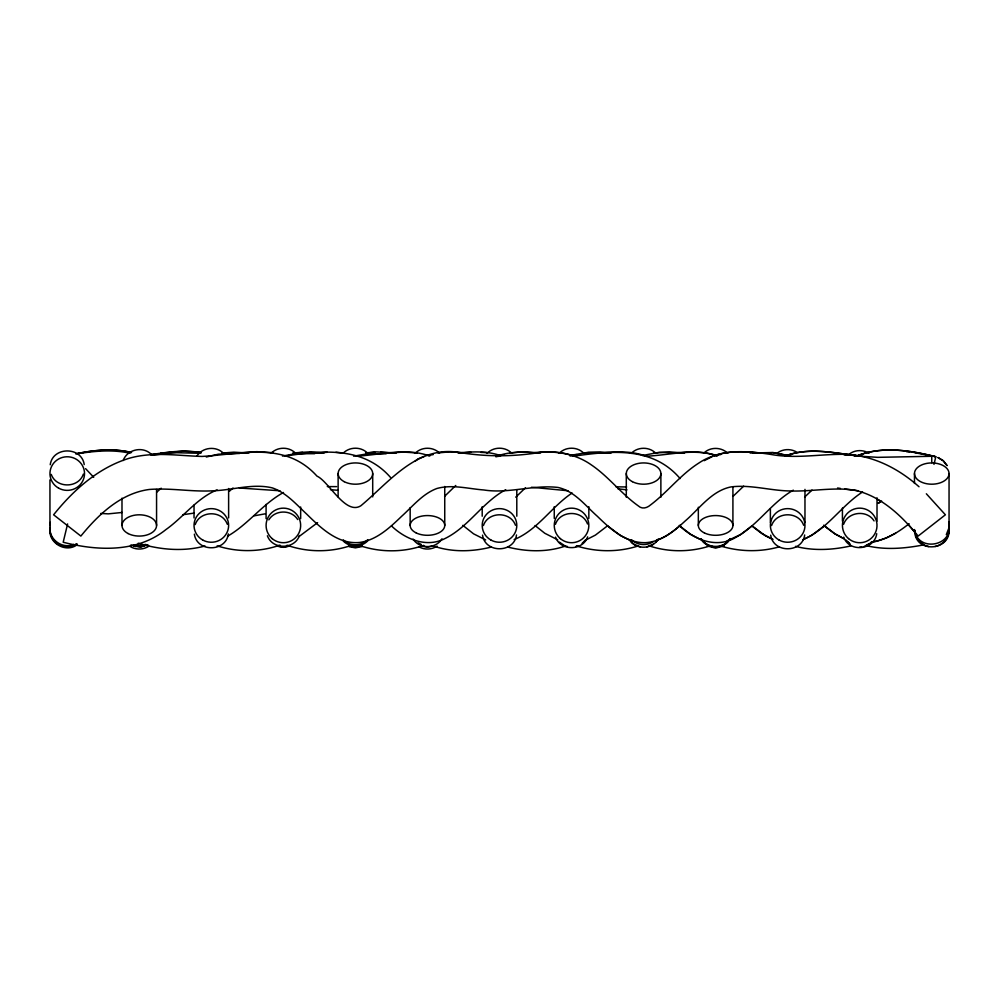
<?xml version="1.0" encoding="UTF-8"?>
<svg xmlns="http://www.w3.org/2000/svg" width="999" height="999" viewBox="0 0 999 999"><rect width="100%" height="100%" fill="white"/><g stroke="black" fill="none" stroke-linecap="round" stroke-linejoin="round"><path stroke-width="1.5" d="M50.237 527.472L49.95 530.569L49.95 529.058M914.784 530.619C918.006 551.86 952.272 546.49 949.05 525.274M949.05 529.495C949.137 537.562 942.994 545.017 935.064 546.503M949.05 529.92C950.199 550.412 917.02 553.359 914.784 532.842M67.607 523.926L63.187 542.245C97.115 550.973 137.088 552.834 165.884 529.607C183.491 517.17 196.766 498.214 217.12 489.86M933.978 464.373L935.813 456.755C910.126 450.349 882.154 445.791 856.805 455.994M50.237 464.747C52.622 446.466 81.606 446.278 84.216 464.547M228.334 533.953C225.949 552.235 196.953 552.41 194.355 534.153M516.508 534.952C514.123 553.234 485.127 553.421 482.529 535.152M804.682 534.964C802.297 553.246 773.301 553.421 770.704 535.164M876.722 533.678C874.55 550.149 849.262 552.834 843.718 537.137M948.763 528.384L946.303 534.627M83.354 474.138C78.546 488.349 56.294 488.548 51.249 474.413M123.177 460.514C127.16 449.275 143.132 445.829 151.386 454.445M195.217 524.562C200.025 510.352 222.265 510.139 227.322 524.275M299.475 535.476C294.668 549.687 272.427 549.9 267.382 535.764M483.391 525.574C488.199 511.351 510.439 511.151 515.496 525.287M555.432 524.288C560.239 510.064 582.479 509.865 587.537 524M587.649 536.85C582.842 551.061 560.601 551.273 555.544 537.137M771.565 525.574C776.373 511.363 798.613 511.151 803.671 525.287M843.606 524.288C847.989 511.613 867.032 509.49 874.063 520.929M196.778 456.243C202.285 447.227 216.046 445.666 223.426 453.246M268.831 519.855C274.975 509.59 291.371 509.415 297.714 519.555M442.008 538.798C435.851 549.05 419.468 549.225 413.111 539.085M585.352 540.084L582.092 543.406M658.129 539.223C652.147 549.712 635.376 549.937 629.233 539.522M655.943 542.157L658.129 539.398M730.169 538.611C724.025 548.876 707.629 549.05 701.286 538.911M730.169 538.985L725.274 544.18L718.93 546.803M525.474 487.787L515.734 497.165M444.605 496.316L455.769 485.489M743.656 486.176L733.054 496.341M812.012 490.097L804.632 497.077M229.633 491.033L232.979 488.012M680.594 525.062C673.413 531.318 665.609 537.425 656.368 540.209M156.706 492.195L161.176 488.199M607.654 525.724L595.404 535.102L586.188 539.81M824.013 526.048L811.825 535.264L802.697 539.872M271.016 453.359C277.397 446.665 288.961 446.528 295.467 453.109M343.057 453.321C349.438 446.615 361.001 446.491 367.507 453.059M415.109 453.359C421.478 446.665 433.042 446.528 439.56 453.109M415.109 461.238L417.807 458.991L424.15 456.368M367.769 539.66C361.388 546.366 349.825 546.49 343.319 539.922M367.769 540.821C361.388 547.527 349.825 547.652 343.319 541.083M487.15 453.309C493.518 446.615 505.082 446.491 511.6 453.059M559.19 453.321C565.571 446.615 577.135 446.491 583.641 453.059M631.231 453.396C637.612 446.69 649.175 446.565 655.681 453.134M704.183 452.784C710.576 446.69 721.528 447.065 727.734 453.271M727.984 541.733C720.754 549.413 706.992 548.538 701.286 539.485M848.263 455.007C853.783 449.8 862.749 449.213 869.068 453.309M871.165 542.694L864.11 546.49M704.183 460.676L712.324 456.58M317.595 522.639L299.088 536.513M909.09 523.701C898.089 532.542 885.326 540.284 871.116 542.12L876.548 541.283L886.4 537.887L895.579 533.216M572.09 493.007C551.436 506.83 537.649 529.982 514.135 539.597M862.587 491.97C841.208 505.694 827.222 529.383 803.333 539.435M880.456 501.823L878.084 503.384L881.63 501.061M227.547 536.226C248.252 524.35 262.612 503.946 283.504 492.482M505.706 489.722C482.405 502.235 468.556 527.185 444.555 538.761C426.373 548.051 405.182 539.11 391.496 525.949M73.814 545.591L76.886 543.956L70.542 546.578L64.136 546.753M76.886 544.093L70.542 546.715M76.886 544.917C65.809 553.046 48.664 543.256 49.95 529.582M147.902 544.717L139.286 547.115L130.956 544.892M148.926 546.153C143.319 549.912 135.627 550.012 129.932 546.353M437.1 546.153C431.83 549.637 424.625 550.099 419.13 546.865M778.021 452.51C783.641 448.738 791.333 448.651 797.027 452.31M653.234 541.67C646.628 546.178 637.162 545.304 631.493 539.672M653.234 544.218L646.89 546.84M724.25 545.741L715.634 548.139L707.304 545.916M793.306 490.172C771.478 502.559 757.791 525.462 735.626 537.487C716.645 548.851 693.731 539.722 679.27 525.387M858.503 455.944L862.574 454.42M495.679 456.655C508.703 451.473 523.114 451.56 536.85 452.997M279.957 545.104C259.952 552.21 237.337 552.372 217.158 545.829M710.514 545.741C690.858 552.235 668.806 552.472 649.138 545.829M423.663 545.367C402.522 552.859 378.621 552.534 357.592 544.83M714.784 455.532C729.332 450.412 745.104 451.361 760.152 453.096M785.177 456.031C808.915 446.915 834.702 453.034 859.003 456.093M352.797 544.867C331.855 552.522 308.042 552.672 287.038 545.217M858.129 455.394C883.128 445.941 910.613 450.586 935.813 456.755L913.948 452.535M565.122 546.141C546.74 552.447 526.573 551.773 507.892 547.102M785.264 455.956C809.153 446.953 834.764 453.022 859.152 456.056M779.357 546.828C760.314 552.235 739.735 551.835 720.828 546.053M73.814 544.38C62.987 549.225 49.538 540.172 49.95 528.321M145.854 544.405L139.286 545.691L134.053 544.817M140.384 546.728L144.768 545.816M289.935 545.829L283.366 547.115L277.085 545.941M289.935 546.028L283.366 547.315L277.085 546.141M361.988 545.841L355.419 547.14L349.126 545.953M361.988 546.553L355.419 547.852L349.126 546.678M434.028 545.791L427.46 547.09L421.178 545.904M575.936 546.453L578.109 545.804M206.281 457.018L218.369 454.195L239.685 453.459M727.135 540.846L740.808 534.428L751.885 525.936L761.575 533.429L773.039 539.398M714.223 456.056L716.87 455.332M786.263 455.969L791.433 454.582M638.124 545.966C618.219 552.385 596.465 552.172 576.535 545.929M642.582 455.494L659.203 452.31L682.217 453.071M194.043 513.111L182.78 514.735M205.032 545.991C183.142 551.923 159.74 549.787 138.249 543.194M122.165 512.462L108.317 513.861L100.774 513.436M571.578 455.182L588.386 452.272L609.889 453.047M353.584 456.156L368.119 453.708L386.138 453.808M653.433 453.134L669.355 451.885L684.615 453.034M570.067 456.068L576.723 454.595M75.749 453.921C94.031 449.95 113.199 448.076 131.568 452.559M850.861 545.916C832.766 549.987 813.623 551.086 795.541 546.353M491.108 547.102C471.928 551.935 451.211 552.397 432.43 545.679M924.013 544.805C905.231 548.488 885.551 550.224 866.77 545.729M582.517 453.034L600.224 451.96L611.463 452.847M282.455 456.093L295.342 453.696L314.697 453.696M254.245 515.796L265.172 513.836M498.526 455.869L504.408 454.82M365.572 452.934L376.436 451.885L396.328 453.022M427.984 455.507L433.279 454.582M76.985 453.621C94.73 450.062 113.287 448.264 131.081 452.397M295.279 453.084L302.635 452.335M718.206 454.97L720.841 454.533M437.887 452.897L450.137 451.848L468.231 453.034M150.674 454.632C167.395 452.247 184.628 449.275 201.386 452.834M77.535 453.733C94.818 451.024 112.787 449.338 130.007 453.246M221.965 453.084L233.778 452.172L248.913 453.034M223.938 452.997L246.041 453.071M602.36 453.034C616.395 451.411 631.018 451.011 644.555 455.631M388.748 453.071L403.396 452.085L417.257 452.947M160.714 453.171L183.454 451.148L199.788 452.247M292.819 452.972L309.028 451.898L324.176 452.972M316.109 453.084L327.297 452.285M151.773 454.995L176.723 452.709L199.837 453.284M509.915 453.096L521.59 451.848L540.559 453.009M496.191 456.593L498.401 456.381M67.245 546.89L70.542 546.553M358.716 545.267L352.31 545.304M859.714 547.14L861.925 546.928M530.769 453.034C544.592 451.323 558.953 451.073 572.327 455.482M752.834 453.096L772.764 452.684L789.148 455.744M140.384 546.678L142.582 546.465M366.158 453.071L374.862 452.26M750.087 453.034L773.026 452.522L789.347 455.756M150.824 454.595L162.013 454.208M458.079 452.997C472.227 451.56 487.025 450.799 500.649 455.656M241.746 452.722L256.83 451.66L272.952 452.684M285.214 456.093C321.865 450.474 363.311 446.128 390.522 477.447M674.824 452.972C689.01 451.585 703.845 450.911 717.457 455.906M462.687 452.847L470.954 452.31M646.303 456.206C669.667 455.194 693.693 448.126 716.645 455.694M572.889 456.268C610.726 450.986 652.285 445.916 680.132 478.571M357.03 456.143C381.156 454.845 406.243 447.39 429.782 456.068M327.297 486.6L336.576 486.625M616.008 486.825L626.585 486.963M309.765 452.322L321.191 453.059M567.994 490.746L531.518 487.25M279.982 490.771L239.31 487.999M380.669 452.26L393.743 453.071M480.869 452.397L486.588 452.609M843.256 454.42L859.814 455.994M338.037 490.284L330.407 489.672M335.926 452.297L343.531 452.984M715.634 546.928C709.952 546.903 704.495 543.956 701.286 539.285M854.22 455.706L858.178 456.093M860.264 456.218L877.734 457.342L931.755 456.281L931.755 462.662M857.966 490.734L844.767 489.06M844.317 454.682L847.227 454.995M906.655 451.748L909.577 452.06M617.944 488.798L626.985 489.872M837.549 487.999L840.434 488.424M926.535 545.941L928.658 546.54M640.484 546.878L634.24 544.418L631.493 542.22M565.259 545.916L567.382 546.515M134.053 545.904L136.176 546.503L134.053 545.953M62.013 545.991L64.136 546.59L60.951 545.854M557.704 539.822L544.767 533.254L535.077 525.549M485.676 539.922L473.588 533.841L462.824 525.337M938.049 457.629L943.206 460.764L947.015 465.459M938.049 457.505L943.206 460.651L947.015 465.559M629.595 540.072L620.479 535.576L608.116 526.311M772.19 539.185L765.346 535.776L751.935 525.736M925.474 545.641L919.667 541.883L915.771 536.051M564.235 545.404L559.44 542.17M418.106 542.844L421.178 544.405M57.892 544.28L60.951 545.716M701.123 539.835L690.734 534.39L679.707 525.949M843.955 538.736L834.852 533.828L824.662 526.211M843.918 538.686L834.814 533.741L823.613 525.199M876.61 498.913L880.331 501.173M919.018 486.763C897.002 467.082 868.581 453.171 838.511 454.37C816.27 454.757 793.905 458.504 771.765 454.582C747.389 450.711 720.192 448.601 698.663 463.161C680.606 474.65 667.557 492.095 650.586 504.907C647.002 508.079 641.982 509.515 638.136 505.769C621.166 493.681 608.541 476.486 591.208 464.81C576.448 454.37 557.954 450.861 540.159 452.397C513.124 456.868 485.876 456.868 458.841 452.397C416.758 445.479 389.348 482.005 360.864 505.769C345.454 515.509 328.833 481.381 316.995 476.136C285.427 441.133 242.582 454.145 201.998 456.431C177.622 455.769 152.56 451.373 128.684 458.429C98.089 467.907 73.289 490.234 53.609 514.797L80.869 536.076C98.314 514.635 120.704 493.256 149.251 489.473C170.517 487.749 191.733 492.032 213.012 490.796C232.717 490.184 252.735 483.179 272.352 487.899C286.413 492.719 296.403 504.545 306.993 514.398C321.154 528.309 338.249 544.63 359.715 542.457C376.66 540.084 389.76 527.697 401.61 516.333C412.599 506.406 422.54 493.868 436.813 488.511C452.235 484.178 468.306 488.811 483.853 489.972C508.666 493.918 533.254 484.54 557.979 487.45C574.512 491.033 585.389 505.719 597.39 516.333C610.451 529.083 625.811 542.994 645.242 542.694C661.051 541.87 674 531.306 685.127 521.028C699.362 508.866 711.55 490.784 731.056 486.9C750.761 484.465 770.254 490.659 789.934 490.959C811.55 491.733 833.253 486.9 854.782 490.209C881.081 496.153 901.66 515.721 918.131 536.076L945.391 514.797L926.348 493.781M847.614 541.895L849.45 543.369M850.361 544.393L846.116 540.097M55.145 542.095L57.892 544.143L52.897 539.223L51.249 536.151L52.897 539.398M93.719 477.272L85.589 468.668M908.203 524.413L915.146 532.579M50.275 532.892L51.249 536.313M948.725 521.965L949.05 525.586M949.05 527.322L948.725 524.013M948.725 526.236L949.05 530.032L949.05 473.563A17.295 10.639 0 0 0 923.113 464.36A17.295 10.639 0 0 0 923.113 482.779A17.295 10.639 0 0 0 949.05 473.563M914.472 529.545L914.784 532.792M914.472 529.92L914.784 533.216M914.472 473.563L914.472 483.429M877.01 497.802L877.01 521.166M842.432 508.054L842.432 521.166M804.969 489.373L804.969 522.539M770.379 508.953L770.379 522.539M732.916 486.675L732.916 525.437M698.338 507.242L698.338 525.437M660.876 473.563L660.876 497.24M626.298 473.563L626.298 497.24M588.836 506.668L588.836 518.394M554.258 506.668L554.258 518.394M516.795 489.772L516.795 516.221M482.205 506.68L482.205 516.221M444.742 486.476L444.742 525.437M410.164 507.617L410.164 525.437M372.702 473.563L372.702 496.903M338.124 473.563L338.124 496.903M300.662 506.993L300.662 518.631M266.084 504.408L266.084 518.631M228.621 488.511L228.621 517.932M194.031 505.094L194.031 517.932M156.568 489.51L156.568 525.437M121.99 498.164L121.99 525.437M49.95 479.882L49.95 525.524M50.275 528.746A17.295 17.295 0 0 1 50.237 522.327M869.367 543.906L866.283 545.541L869.367 543.893M848.526 538.611A17.295 17.295 0 0 0 876.722 528.546A17.295 17.295 0 0 0 853.895 509.153A17.295 17.295 0 0 0 848.526 538.611M779.033 539.997A17.295 16.808 0 0 0 804.969 525.437A17.295 16.808 0 0 0 779.033 510.876A17.295 16.808 0 0 0 779.033 539.997M704.432 532.954A17.295 9.865 0 0 0 732.642 527.21A17.295 9.865 0 0 0 709.814 516.146A17.295 9.865 0 0 0 704.432 532.954M632.392 481.668A17.295 10.639 0 0 0 660.601 475.474A17.295 10.639 0 0 0 637.774 463.548A17.295 10.639 0 0 0 632.392 481.668M560.352 538.611A17.295 17.295 0 0 0 588.548 528.546A17.295 17.295 0 0 0 565.734 509.153A17.295 17.295 0 0 0 560.352 538.611M490.859 539.997A17.295 16.808 0 0 0 516.795 525.437A17.295 16.808 0 0 0 490.859 510.876A17.295 16.808 0 0 0 490.859 539.997M416.258 532.954A17.295 9.865 0 0 0 444.468 527.21A17.295 9.865 0 0 0 421.64 516.146A17.295 9.865 0 0 0 416.258 532.954M344.218 481.668A17.295 10.639 0 0 0 372.427 475.474A17.295 10.639 0 0 0 349.6 463.548A17.295 10.639 0 0 0 344.218 481.668M272.178 538.611A17.295 17.295 0 0 0 300.374 528.546A17.295 17.295 0 0 0 277.56 509.153A17.295 17.295 0 0 0 272.178 538.611M202.685 539.997A17.295 16.808 0 0 0 228.621 525.437A17.295 16.808 0 0 0 202.685 510.876A17.295 16.808 0 0 0 202.685 539.997M128.084 533.541A17.295 10.639 0 0 0 156.294 527.347A17.295 10.639 0 0 0 133.466 515.422A17.295 10.639 0 0 0 128.084 533.541M58.591 488.124A17.295 16.808 0 0 0 84.528 473.563A17.295 16.808 0 0 0 58.591 459.016A17.295 16.808 0 0 0 58.591 488.124"/></g></svg>
